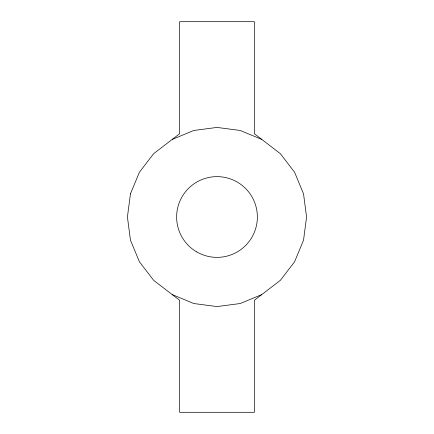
<?xml version="1.0" encoding="UTF-8"?>
<svg xmlns="http://www.w3.org/2000/svg" width="434" height="434" viewBox="0 0 434 434"><rect width="100%" height="100%" fill="white"/><g stroke="black" fill="none" stroke-linecap="round" stroke-linejoin="round"><path stroke-width="0.65" d="M172.211 139.422L193.814 130.471L217 127.417L240.186 130.471L261.789 139.422M261.789 294.577L240.186 303.529L217 306.583L193.814 303.529L172.211 294.577M130.471 193.814L127.417 217L130.471 240.186L139.422 261.789L153.658 280.342L179.622 300.268L179.622 412.3L254.378 412.3L254.378 300.268L280.342 280.342L294.577 261.789L303.529 240.186L306.583 217L303.529 193.814L294.577 172.211L280.342 153.658L254.378 133.732L254.378 21.7L179.622 21.7L179.622 133.732L153.658 153.658L139.422 172.211L130.471 193.814M196.814 251.959A40.367 40.367 0 0 0 257.367 217A40.367 40.367 0 0 0 196.814 182.041A40.367 40.367 0 0 0 196.814 251.959"/></g></svg>
